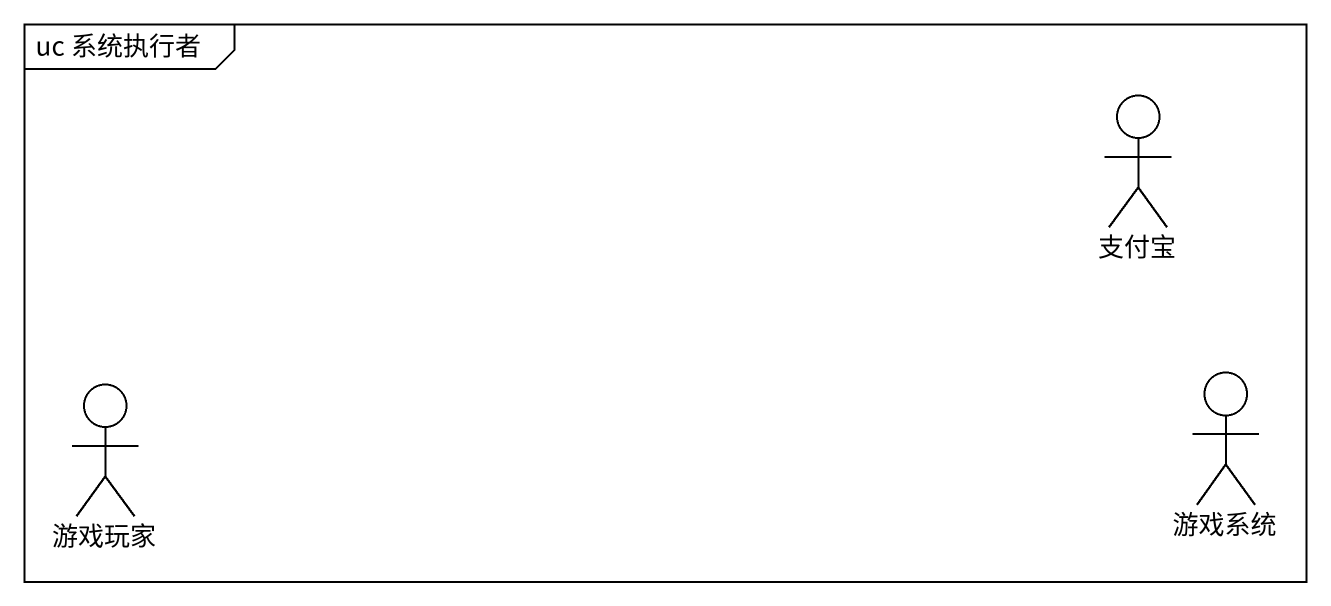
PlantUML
@startuml
mainframe uc 系统执行者
actor 支付宝
actor 游戏玩家
actor 游戏系统
@enduml
